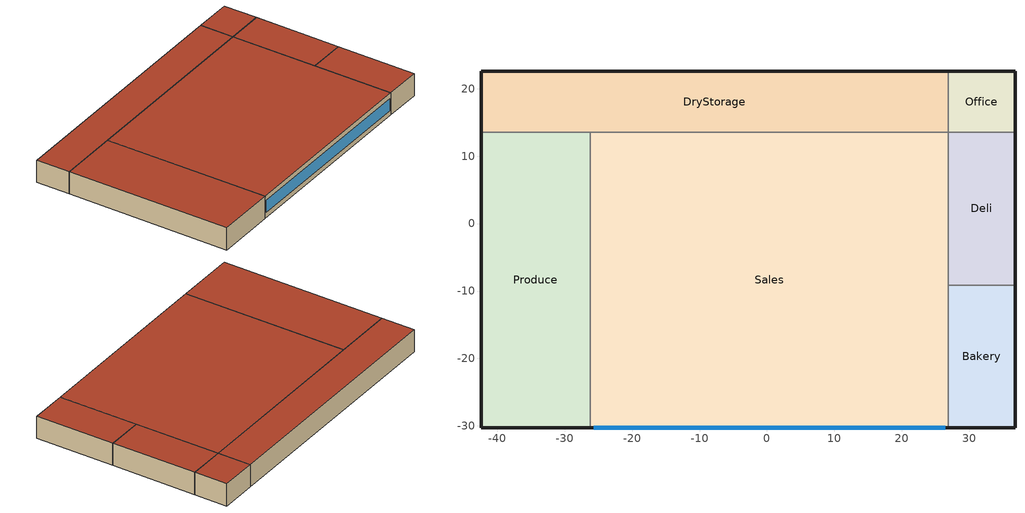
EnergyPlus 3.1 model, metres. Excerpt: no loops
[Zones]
Office
 floor ground (ext-slab): 36.79,22.55 36.79,13.58 26.89,13.58 26.89,22.55 z0
 wall outside (ext-walls): 36.79,13.58 36.79,22.55 26.89,22.55 z0:6.1
 wall to DryStorage (int-walls): 26.89,22.55 26.89,13.58 z0:6.1
 wall to Deli (int-walls): 26.89,13.58 36.79,13.58 z0:6.1
 roof outside (roofs): 26.89,22.55 26.89,13.58 36.79,13.58 36.79,22.55 z6.1
DryStorage
 floor ground (ext-slab): 26.89,22.55 26.89,13.58 -42.4,13.58 -42.4,22.55 z0
 wall outside (ext-walls): 26.89,22.55 -42.4,22.55 -42.4,13.58 z0:6.1
 wall to Produce (int-walls): -42.4,13.58 -26.17,13.58 z0:6.1
 wall to Sales (int-walls): -26.17,13.58 26.89,13.58 z0:6.1
 roof outside (roofs): -42.4,22.55 -42.4,13.58 26.89,13.58 26.89,22.55 z6.1
Deli
 floor ground (ext-slab): 36.79,13.58 36.79,-9.13 26.89,-9.13 26.89,13.58 z0
 wall outside (ext-walls): 36.79,-9.13 36.79,13.58 z0:6.1
 wall to Bakery (int-walls): 26.89,-9.13 36.79,-9.13 z0:6.1
 wall to Sales (int-walls): 26.89,13.58 26.89,-9.13 z0:6.1
 roof outside (roofs): 26.89,13.58 26.89,-9.13 36.79,-9.13 36.79,13.58 z6.1
Sales
 floor ground (ext-slab): 26.89,13.58 26.89,-30.24 -26.17,-30.24 -26.17,13.58 z0
 wall outside (ext-walls): -26.17,-30.24 26.89,-30.24 z0:6.1
 wall to Produce (int-walls): -26.17,13.58 -26.17,-30.24 z0:6.1
 wall to Bakery (int-walls): 26.89,-30.24 26.89,-9.13 z0:6.1
 window (window_south): -25.69,-30.24 26.41,-30.24 z1.37:4.73
 roof outside (roofs): -26.17,13.58 -26.17,-30.24 26.89,-30.24 26.89,13.58 z6.1
Produce
 floor ground (ext-slab): -26.17,13.58 -26.17,-30.24 -42.4,-30.24 -42.4,13.58 z0
 wall outside (ext-walls): -42.4,13.58 -42.4,-30.24 -26.17,-30.24 z0:6.1
 roof outside (roofs): -42.4,13.58 -42.4,-30.24 -26.17,-30.24 -26.17,13.58 z6.1
Bakery
 floor ground (ext-slab): 36.79,-9.13 36.79,-30.24 26.89,-30.24 26.89,-9.13 z0
 wall outside (ext-walls): 26.89,-30.24 36.79,-30.24 36.79,-9.13 z0:6.1
 roof outside (roofs): 26.89,-9.13 26.89,-30.24 36.79,-30.24 36.79,-9.13 z6.1
[Building]
Benchmark Supermarket New V 1.1_3.1: North Axis=0; Terrain=City; Loads Convergence Tolerance Value=0.04; Temperature Convergence Tolerance Value=0.2; Solar Distribution=FullInteriorAndExterior; Maximum Number of Warmup Days=25
[Site:Location]
USA CA-LOS ANGELES: Latitude {deg}=33.92; Longitude {deg}=-118.4; Time Zone {hr}=-8; Elevation {m}=32
[Site:GroundTemperature:BuildingSurface]
20.133, 20.114, 20.098, 20.195, 20.555, 20.958, 22.367, 22.7, 22.775, 21.957, 20.592, 20.216
[Site:WaterMainsTemperature]
Calculation Method=CORRELATION; Annual Average Outdoor Air Temperature {C}=16.64; Maximum Difference In Monthly Average Outdoor Air Temperatures {deltaC}=6.8
[SizingPeriod:DesignDay] Barometric Pressure {Pa}=100941; Rain {0-no,1-yes}=0; Snow on ground {0-no,1-yes}=0; Day of Month=21; Daylight Savings Time Indicator=0; Humidity Indicating Type=WetBulb
Name | Maximum Dry-Bulb Temperature {C} | Daily Temp Range {C} | Humidity Indicating Conditions at Maximum Dry-Bulb | Wind Speed {m/s} design conditions vs. traditional 6.71 m/s (15 mph) | Wind Direction {Degrees; N=0, S=180} | Clearness {0.0 to 1.1} | Month | Day Type | Wind Speed {m/s} design conditions vs. traditional 3.35 m/s (7mph)
LOS_ANGELES Ann Htg 99.6% Condns DB | 6.6 | 0 | 6.6 | 2.5 | 80 | 0 | 1 | WinterDesignDay
LOS_ANGELES Ann Clg .4% Condns DB=>MWB | 29 | 6 | 17.9 |  | 250 | 1 | 8 | SummerDesignDay | 4.2
LOS_ANGELES Ann Clg .4% Condns WB=>MDB | 25.5 | 6 | 21.1 |  | 250 | 1 | 8 | SummerDesignDay | 4.2
[WindowMaterial:Glazing] Optical Data Type=SpectralAverage; Thickness=0.003; Infrared Transmittance at Normal Incidence=0; Dirt Correction Factor for Solar and Visible Transmittance=1; Solar Diffusing=No
Name | Solar Transmittance at Normal Incidence | Front Side Solar Reflectance at Normal Incidence | Back Side Solar Reflectance at Normal Incidence | Visible Transmittance at Normal Incidence | Front Side Visible Reflectance at Normal Incidence | Back Side Visible Reflectance at Normal Incidence | Front Side Infrared Hemispherical Emissivity | Back Side Infrared Hemispherical Emissivity | Conductivity
Theoretical Glass [68] | 0.2442 | 0.7058 | 0.7058 | 0.3192 | 0.6308 | 0.6308 | 0.9 | 0.9 | 0.0199
Theoretical Glass [66] | 0.3832 | 0.5668 | 0.5668 | 0.495 | 0.455 | 0.455 | 0.9 | 0.9 | 0.0199
Theoretical Glass [67] | 0.4826 | 0.4674 | 0.4674 | 0.6216 | 0.3284 | 0.3284 | 0.9 | 0.9 | 0.0199
Theoretical Glass [63] | 0.3461 | 0.6039 | 0.6039 | 0.4573 | 0.4927 | 0.4927 | 0.999 | 0.999 | 299.383
[Material]
Name | Roughness | Thickness | Conductivity | Density | Specific Heat | Thermal Absorptance | Solar Absorptance | Visible Absorptance | Thickness {m} | Conductivity {W/m-K} | Density {kg/m3} | Specific Heat {J/kg-K}
Roof Membrane | VeryRough | 0.0095 | 0.16 | 1121.29 | 1460 | 0.9 | 0.7 | 0.7
Roof Insulation | MediumRough | 0.125 | 0.049 | 265 | 836.8 | 0.9 | 0.7 | 0.7
Metal Decking | MediumSmooth | 0.0015 | 45.006 | 7680 | 418.4 | 0.9 | 0.7 | 0.3
GP01 1/2 GYPSUM | Smooth | 0.0127 | 0.16 | 800 | 1090 | 0.9 | 0.7 | 0.5
1IN Stucco | Smooth | 0.0253 | 0.6918 | 1858 | 837 | 0.9 | 0.92 | 0.92
8IN Concrete HW | MediumRough | 0.2033 | 1.7296 | 2243 | 837 | 0.9 | 0.65 | 0.65
Wall Insulation [4] | MediumRough | 0.0339 | 0.0432 | 91 | 837 | 0.9 | 0.5 | 0.5
1/2IN Gypsum; 1/2IN Gypsum Top; 1/2IN Gypsum Bottom | Smooth | 0.0127 | 0.16 | 784.9 | 830 | 0.9 | 0.92 | 0.92
MAT-CC05 4 HW CONCRETE | Rough | 0.1016 | 1.311 | 2240 | 836.8 | 0.9 | 0.7 | 0.7
Floor Insulation [1] | MediumRough | 0.0464 | 0.045 | 265 | 836.8 | 0.9 | 0.7 | 0.7
MAT-CC05 8 HW CONCRETE | Rough | 0.2032 | 1.311 | 2240 | 836.8 | 0.9 | 0.7 | 0.7
AtticFloor Insulation | MediumRough | 0.2379 | 0.049 | 265 | 836.8 | 0.9 | 0.7 | 0.7
METAL Door Medium 18Ga_1; METAL Door Medium 18Ga_2 | Smooth | 0.0013 | 45.3149 | 7833.03 | 502.08 | 0.8 | 0.5 | 0.5
Std Wood 6inch | MediumSmooth |  |  |  |  | 0.9 | 0.7 | 0.7 | 0.15 | 0.12 | 540 | 1210
Std AC02 | MediumSmooth |  |  |  |  | 0.9 | 0.7 | 0.2 | 0.0127 | 0.057 | 288 | 1339
Std MAT-CC05 4  MW CONCRETE | Rough |  |  |  |  | 0.9 | 0.7 | 0.2 | 0.1 | 0.858 | 1968 | 836.8
Std PW05 | MediumSmooth |  |  |  |  | 0.9 | 0.78 | 0.78 | 0.0191 | 0.115 | 545 | 1213
Std Steel_Brown_Regular | Smooth |  |  |  |  | 0.9 | 0.92 | 0.92 | 0.0015 | 44.9696 | 7689 | 418
[Material:NoMass]
Name | Roughness | Thermal Resistance {(m2-K)/W} | Thermal Absorptance | Solar Absorptance | Visible Absorptance | Thermal Resistance {m2-K/W}
CP02 CARPET PAD | VeryRough | 0.2165 | 0.9 | 0.7 | 0.8
AIR | Smooth | 0.2515 | 0.8 | 0.5 | 0.5
AIR [1] | Smooth | 0.1214 | 0.8 | 0.5 | 0.5
Std CP02 CARPET PAD | VeryRough |  | 0.9 | 0.7 | 0.8 | 0.21648
MAT-AIR-WALL | Rough |  | 0.9 | 0.7 |  | 0.207949
Std Opaque Door panel_con; Std Opaque Door panel_semi | MediumRough |  | 0.9 | 0.7 | 0.7 | 0.12327
Std Overhead Door Panel | MediumRough |  | 0.9 | 0.7 | 0.7 | 0.255345
[Construction]
InteriorFurnishings: Std Wood 6inch
INT-FLOOR-UNDERSIDE: Std CP02 CARPET PAD, Std MAT-CC05 4  MW CONCRETE
INT-FLOOR-SLAB: Std MAT-CC05 4  MW CONCRETE
DropCeiling: Std AC02
Sloped_Metal_Roof: Std Steel_Brown_Regular, Std PW05
Gable_Wall: Std PW05
AIR-WALL: MAT-AIR-WALL
Std Swinging Door_con: Std Opaque Door panel_con
Std Swinging Door_semi: Std Opaque Door panel_semi
Std Overhead Door: Std Overhead Door Panel
window_south: Theoretical Glass [68]
window_east; window_west: Theoretical Glass [66]
window_north: Theoretical Glass [67]
window_SkylightConst: Theoretical Glass [63]
roofs: Roof Membrane, Roof Insulation, Metal Decking
int-walls: GP01 1/2 GYPSUM, GP01 1/2 GYPSUM
ext-walls: 1IN Stucco, 8IN Concrete HW, Wall Insulation [4], 1/2IN Gypsum
ext-slab: MAT-CC05 4 HW CONCRETE
exposed-floor: Floor Insulation [1], MAT-CC05 8 HW CONCRETE, CP02 CARPET PAD
attic-floor: 1/2IN Gypsum Top, AtticFloor Insulation, 1/2IN Gypsum Bottom
door: METAL Door Medium 18Ga_1, AIR, METAL Door Medium 18Ga_2
non-swinging-door: METAL Door Medium 18Ga_1, AIR [1], METAL Door Medium 18Ga_2
[ComponentCost:LineItem] Line Item Type=Construction
Name | Item | Cost per Area {$/m2} | Cost per Area
Interior Furnishings | InteriorFurnishings | 1
Interior Floor | INT-FLOOR-UNDERSIDE | 15
Interior Floor Slab | INT-FLOOR-SLAB | 35
Drop Ceiling | DropCeiling | 10
Sloped Metal Roof | Sloped_Metal_Roof | 1
Gable Wall | Gable_Wall | 1
Air Wall | AIR-WALL | 1
Swinging Door Conditioned | Std Swinging Door_con | 1
Swinging Door Semi-conditioned | Std Swinging Door_semi | 1
Overhead Door | Std Overhead Door | 1
south:window_south | window_south |  | 243.623
east:window_east | window_east |  | 215.97
north:window_north | window_north |  | 209.729
west:window_west | window_west |  | 215.97
SkylightConst:window_SkylightConst | window_SkylightConst |  | 205.748
roofs:roofs | roofs |  | 34.3904
int-walls:int-walls | int-walls |  | 1
ext-walls:ext-walls | ext-walls |  | 41.1612
ext-slab:ext-slab | ext-slab |  | 24.86
exposed-floor:exposed-floor | exposed-floor |  | 32.9966
attic-floor:attic-floor | attic-floor |  | 15.0182
door:door | door |  | 1
non-swinging-door:non-swinging-door | non-swinging-door |  | 1
[Zone] Type=1; Multiplier=1; Ceiling Height=6.096; Part of Total Floor Area=Yes
Name | Volume
Office | 541.72
DryStorage | 3792.03
Deli | 1370.24
Sales | 14176.6
Produce | 4337.61
Bakery | 1274.65
[InternalMass] Construction=InteriorFurnishings
Name | Zone | Surface Area
Office_InternalMass_1 | Office | 177.6835
DryStorage_InternalMass_1 | DryStorage | 1243.78
Deli_InternalMass_1 | Deli | 449.4372
Sales_InternalMass_1 | Sales | 4649.88
Produce_InternalMass_1 | Produce | 1422.73
Bakery_InternalMass_1 | Bakery | 418.0818
[ZoneInfiltration:DesignFlowRate] Schedule=INFIL_HALF_ON_SCH; Design Volume Flow Rate Calculation Method=Flow/Zone; Constant Term Coefficient=1; Temperature Term Coefficient=0; Velocity Term Coefficient=0; Velocity Squared Term Coefficient=0
Name | Zone | Design Flow Rate {m3/s}
Office_Infiltration | Office | 0.0617
DryStorage_Infiltration | DryStorage | 0.3371
Deli_Infiltration | Deli | 0.1104
Sales_Infiltration | Sales | 0.7876
Produce_Infiltration | Produce | 0.3253
Bakery_Infiltration | Bakery | 0.1204
[People] Schedule=BLDG_OCC_SCH; Number of People Calculation Method=People; Fraction Radiant=0.3; User Specified Sensible Fraction=AUTOCALCULATE; Activity Level Schedule=ACTIVITY_SCH; Enable ASHRAE 55 Comfort Warnings=No; MRT Calculation=ZoneAveraged; Work Efficiency Schedule=WORK_EFF_SCH; Clothing Schedule=CLOTHING_SCH; Air Velocity Schedule=AIR_VELO_SCH; Thermal Comfort Report=FANGER
Name | Zone | Number of People
Office People | Office | 4.7797
DryStorage People | DryStorage | 22.3258
Deli People | Deli | 19.3483
Sales People | Sales | 200.1773
Produce People | Produce | 61.2485
Bakery People | Bakery | 17.9984
[Lights] Schedule=BLDG_LIGHT_SCH; Design Level Calculation Method=LightingLevel; Return Air Fraction=0; Fraction Radiant=0.7; Fraction Visible=0.2; Fraction Replaceable=1; Return Air Fraction is Calculated from Plenum Temperature=No
Name | Zone | Design Level {W}
Office_Lights | Office | 1051.89
DryStorage_Lights | DryStorage | 5354.47
Deli_Lights | Deli | 4110.1
Sales_Lights | Sales | 42523.1
Produce_Lights | Produce | 13010.9
Bakery_Lights | Bakery | 3823.36
[ElectricEquipment] Schedule=BLDG_EQUIP_SCH; Design Level Calculation Method=EquipmentLevel; Fraction Latent=0; Fraction Radiant=0.5; Fraction Lost=0
Name | Zone | Design Level {W}
Office_MiscPlug_Equip | Office | 716.9528
DryStorage_MiscPlug_Equip | DryStorage | 5018.65
Deli_MiscPlug_Equip | Deli | 12089.9
Sales_MiscPlug_Equip | Sales | 12508.2
Produce_MiscPlug_Equip | Produce | 3827.14
Bakery_MiscPlug_Equip | Bakery | 5623.2
[GasEquipment] Schedule=BLDG_EQUIP_SCH; Design Level Calculation Method=EquipmentLevel; Fraction Latent=0; Fraction Radiant=0.5; Fraction Lost=0
Name | Zone | Design Level {W}
Deli_MiscGas_Equip | Deli | 6044.93
Bakery_MiscGas_Equip | Bakery | 11246.4
[Refrigeration:CompressorRack] Heat Rejection Location {OUTDOORS | ZONE}=OUTDOORS; Design Condenser Fan Power {W}=4500; Condenser Type=AIRCOOLED
Name | Design Compressor Rack COP {W/W} | Compressor Rack COP As Function Of Temperature Curve | Condenser Fan Power As Function Of Temperature Curve | Refrigeration Case Name or CaseList | Condenser Fan Power Function of Temperature Curve
RACKA | 2.5 | RACKA_RackCOPfTCurve | RACKA_RackCondFanCurve | RACKAcase list
RACKC | 2.5 | RACKC_RackCOPfTCurve | RACKC_RackCondFanCurve | RACKCcase list
RACKB | 1.3 | RACKB_RackCOPfTCurve |  | RACKBcase list | RACKB_RackCondFanCurve2
[AvailabilityManager:NightCycle] Availability Schedule=ALWAYS_ON; Fan Schedule=HVACOperationSchd; Control Type {CycleOnAny | CycleOnControlZone | CycleOnAnyZoneFansOnly}=CycleOnAny; Thermostat Tolerance {delta C}=1; Cycling Run Time {s}=1800
PSZ-AC:1 Availability Manager; PSZ-AC:2 Availability Manager; PSZ-AC:3 Availability Manager; PSZ-AC:4 Availability Manager; PSZ-AC:5 Availability Manager; PSZ-AC:6 Availability Manager
[Exterior:Lights]
Exterior Facade Lighting: Schedule=ALWAYS_ON; Design Level=4330.15; Control Option=AstronomicalClock
[UtilityCost:Tariff] Group=Comm Elect
Name | Output Meter | Conversion Factor Choice | Time of Use Period Schedule | Season Schedule | Demand Window Length | Monthly Charge or Variable
SCE_TOU-8_GeneralServiceLarge | Electricity:Facility | kWh | SCETOUSched | SCESeasonsSchedule | HalfHour | 246.33
SCE_GS-2_GeneralService | Electricity:Facility | kWh | SCETOUSched | SCESeasonsSchedule | HalfHour | 74.03
SCE_GS-1_GeneralService | Electricity:Facility | kWh |  | SCESeasonsSchedule | HalfHour | 15.25
CA_EIAMonthlyRateGas | Gas:Facility | MCF |  |  |  | 0
[UtilityCost:Charge:Simple]
Name | Charge Variable | Tariff | Source Variable | Season | Category Variable | Cost per Unit Value or Variable
 | SummerDeliveryOnPeakEnergyCharge | SCE_TOU-8_GeneralServiceLarge | PeakEnergy | Summer | EnergyCharges | 0.01676
 | SummerDeliveryOffPeakEnergyCharge | SCE_TOU-8_GeneralServiceLarge | OffPeakEnergy | Summer | EnergyCharges | 0.01676
 | SummerDeliveryMidPeakEnergyCharge | SCE_TOU-8_GeneralServiceLarge | MidPeakEnergy | Summer | EnergyCharges | 0.01676
 | WinterDeliveryOffPeakEnergyCharge | SCE_TOU-8_GeneralServiceLarge | OffPeakEnergy | Winter | EnergyCharges | 0.01676
 | WinterDeliveryMidPeakEnergyCharge | SCE_TOU-8_GeneralServiceLarge | MidPeakEnergy | Winter | EnergyCharges | 0.01676
 | FacilitiesDemandCharge | SCE_TOU-8_GeneralServiceLarge | TotalDemand | Annual | DemandCharges | 6.35
 | SummerTOUOnPeakDemandCharge | SCE_TOU-8_GeneralServiceLarge | PeakDemand | Summer | DemandCharges | 8.84
 | SummerTOUMidPeakDemandCharge | SCE_TOU-8_GeneralServiceLarge | MidPeakDemand | Summer | DemandCharges | 0.76
 | TransformerDemandCharge | SCE_TOU-8_GeneralServiceLarge | TotalDemand | Annual | DemandCharges | 1
 | PowerFactorDemandCharge | SCE_TOU-8_GeneralServiceLarge | TotalDemand | Annual | DemandCharges | 0.23
 | TaxofEightPercent | SCE_TOU-8_GeneralServiceLarge | SubTotal | Annual | Taxes | 0.08
 | AnnualDeliveryEnergyCharge | SCE_GS-2_GeneralService | totalEnergy | Annual | EnergyCharges | 0.0189
 | AnnualFacilityDemandURGCharge | SCE_GS-2_GeneralService | totalDemand | Annual | DemandCharges | 0.77
 | AnnualFacilityDemandDelivCharge | SCE_GS-2_GeneralService | totalDemand | Annual | DemandCharges | 5.44
 | SummerTimeRelatedDemandCharge | SCE_GS-2_GeneralService | totalDemand | Summer | DemandCharges | 1.87
 | SummerTimeDemandDelivCharge | SCE_GS-2_GeneralService | totalDemand | Summer | DemandCharges | 7.04
 | TaxofEightPercent | SCE_GS-2_GeneralService | SubTotal | Annual | Taxes | 0.08
 | SummerEnergyCharge | SCE_GS-1_GeneralService | totalEnergy | Summer | EnergyCharges | 0.0808
 | WinterEnergyCharge | SCE_GS-1_GeneralService | totalEnergy | Winter | EnergyCharges | 0.0351
 | AnnualDeliveryEnergyCharge | SCE_GS-1_GeneralService | totalEnergy | Annual | EnergyCharges | 0.0694
 | taxofEightPercent | SCE_GS-1_GeneralService | SubTotal | Summer | Taxes | 0.08
 | MonthlyRateGasCharge | CA_EIAMonthlyRateGas | totalEnergy | Annual | EnergyCharges | CA_MonthlyGasRates
 | TaxofEightPercent | CA_EIAMonthlyRateGas | SubTotal | Annual | Taxes | 0.08
[UtilityCost:Qualify] Variable=TotalDemand; Season=Annual; Threshold Test=Count
Name | Tariff | Qualify Type | Threshold Value or Variable | Number of Months
MinDemand500kw | SCE_TOU-8_GeneralServiceLarge | Minimum | 500 | 12
MaxDemand500kw | SCE_GS-2_GeneralService | Maximum | 500 | 1
MinDemand20kw | SCE_GS-2_GeneralService | Minimum | 20 | 12
MaxDemand20kw | SCE_GS-1_GeneralService | Maximum | 20 | 1
[UtilityCost:Charge:Block]
Charge Variable=AnnualUtilityRetained; Tariff=SCE_GS-2_GeneralService; Source Variable=TotalEnergy; Season=Annual; Category Variable=EnergyCharges; Block Size Multiplier Value or Variable=totalDemand; Block Size 1 Value or Variable=300; Block 1 Cost per Unit Value or Variable=0.0694; Block Size 2 Value or Variable=remaining; Block 2 Cost per Unit Value or Variable=0.0791
[UtilityCost:Variable]
CA_MonthlyGasRates: Tariff=CA_EIAMonthlyRateGas; January Value=9.37; February Value=8.88; March Value=8.2; April Value=7.29; May Value=7.82; June Value=8.26; July Value=8.23; August Value=8.21; September Value=7.9; October Value=8.09; November Value=7.64; December Value=8.43
[Schedule:Compact]
ALWAYS_ON: Through: 12/31, For: AllDays, Until: 24:00, 1
HVACOperationSchd: Through: 12/31, For: Weekdays SummerDesignDay, Until: 06:00, 0, Until: 22:00, 1, Until: 24:00, 0, For: Saturday WinterDesignDay, Until: 06:00, 0, Until: 22:00, 1, Until: 24:00, 0, For: Sunday Holidays AllOtherDays, Until: 06:00, 0, Until: 22:00, 1, Until: 24:00, 0
BLDG_LIGHT_SCH: Through: 12/31, For: Weekdays, Until: 06:00, 0.05, Until: 08:00, 0.2, Until: 09:00, 0.5, Until: 18:00, 0.9, Until: 20:00, 0.6, Until: 21:00, 0.5, Until: 22:00, 0.2, Until: 24:00, 0.05, For: Saturday, Until: 06:00, 0.05, Until: 08:00, 0.1, Until: 09:00, 0.3, Until: 10:00, 0.6, Until: 18:00, 0.9, Until: 19:00, 0.5, Until: 21:00, 0.3, Until: 22:00, 0.1, Until: 24:00, 0.05, For: SummerDesignDay, Until: 24:00, 1, For: WinterDesignDay, Until: 24:00, 0, For: Sunday Holidays AllOtherDays, Until: 06:00, 0.05, Until: 10:00, 0.1, Until: 12:00, 0.4, Until: 17:00, 0.6, Until: 18:00, 0.4, Until: 22:00, 0.2, Until: 24:00, 0.05
BLDG_OCC_SCH: Through: 12/31, For: Weekdays, Until: 06:00, 0, Until: 08:00, 0.1, Until: 09:00, 0.2, Until: 11:00, 0.5, Until: 15:00, 0.7, Until: 16:00, 0.8, Until: 17:00, 0.7, Until: 19:00, 0.5, Until: 22:00, 0.3, Until: 24:00, 0, For: SummerDesignDay, Until: 24:00, 1, For: Saturday, Until: 06:00, 0, Until: 08:00, 0.1, Until: 09:00, 0.2, Until: 10:00, 0.5, Until: 11:00, 0.6, Until: 17:00, 0.8, Until: 18:00, 0.6, Until: 21:00, 0.2, Until: 22:00, 0.1, Until: 24:00, 0, For: WinterDesignDay, Until: 24:00, 0, For: Sunday Holidays AllOtherDays, Until: 06:00, 0, Until: 10:00, 0.1, Until: 12:00, 0.2, Until: 17:00, 0.4, Until: 18:00, 0.2, Until: 22:00, 0.1, Until: 24:00, 0
BLDG_EQUIP_SCH: Through: 12/31, For: Weekdays, Until: 06:00, 0.2, Until: 08:00, 0.4, Until: 09:00, 0.7, Until: 18:00, 0.9, Until: 20:00, 0.8, Until: 21:00, 0.7, Until: 22:00, 0.4, Until: 24:00, 0.2, For: Saturday, Until: 06:00, 0.15, Until: 08:00, 0.3, Until: 09:00, 0.5, Until: 10:00, 0.8, Until: 18:00, 0.9, Until: 19:00, 0.7, Until: 21:00, 0.5, Until: 22:00, 0.3, Until: 24:00, 0.15, For: SummerDesignDay, Until: 24:00, 1, For: WinterDesignDay, Until: 24:00, 0, For: Sunday Holidays AllOtherDays, Until: 06:00, 0.15, Until: 10:00, 0.3, Until: 12:00, 0.6, Until: 17:00, 0.8, Until: 18:00, 0.6, Until: 22:00, 0.4, Until: 24:00, 0.15
ACTIVITY_SCH: Through: 12/31, For: AllDays, Until: 24:00, 120
WORK_EFF_SCH: Through: 12/31, For: AllDays, Until: 24:00, 0
AIR_VELO_SCH: Through: 12/31, For: AllDays, Until: 24:00, 0.2
CLOTHING_SCH: Through: 04/30, For: AllDays, Until: 24:00, 1, Through: 09/30, For: AllDays, Until: 24:00, 0.5, Through: 12/31, For: AllDays, Until: 24:00, 1
INFIL_HALF_ON_SCH: Through: 12/31, For: Weekdays SummerDesignDay, Until: 06:00, 1, Until: 22:00, 0.5, Until: 24:00, 1, For: Saturday, Until: 06:00, 1, Until: 22:00, 0.5, Until: 24:00, 1, For: WinterDesignDay, Until: 24:00, 1, For: Sunday Holidays AllOtherDays, Until: 08:00, 1, Until: 17:00, 0.5, Until: 24:00, 1
SCESeasonsSchedule: Through: 5/31, For: AllDays, Until: 24:00, 1, Through: 9/30, For: AllDays, Until: 24:00, 3, Through: 12/31, For: AllDays, Until: 24:00, 1
SCETOUSched: Through: 5/31, For: WeekDays, Until: 8:00, 3, Until: 21:00, 4, Until: 24:00, 3, For: AllOtherDays, Until: 24:00, 3, Through: 9/30, For: WeekDays, Until: 8:00, 3, Until: 12:00, 4, Until: 18:00, 1, Until: 23:00, 4, Until: 24:00, 3, For: AllOtherDays, Until: 24:00, 3, Through: 12/31, For: WeekDays, Until: 8:00, 3, Until: 21:00, 4, Until: 24:00, 3, For: AllOtherDays, Until: 24:00, 3
[Curve:Quadratic] Maximum Value of x=35
Name | Coefficient1 Constant | Coefficient2 x | Coefficient3 x**2 | Minimum Value of x
RACKA_RackCOPfTCurve; RACKC_RackCOPfTCurve; RACKB_RackCOPfTCurve | 1.7603 | -0.0377 | 0.0004 | 10
RACKA_RackCondFanCurve; RACKC_RackCondFanCurve | 0.3 | 0.02 | 0 | 10
RACKB_RackCondFanCurve2 | 0 | 0.0286 | 0 | 0
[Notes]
DOE Commercial Building Benchmark
Supermarket, new construction
ASHRAE Standards 90.1-2004 and 62-1999
Description:  Single story, six zone building.
Form:         Area = 1,766 m2 (19,007 ft2); Number of Stories = 1; Shape = rectangle, Aspect ratio = 1.0
Envelope:     Envelope thermal properties vary with climate according to ASHRAE Standard 90.1-2004.
Opaque constructions: mass walls; built up flat roof; slab-on-grade floor
Windows: window-to-wall ratio = 14%
Infiltration = 0.4 cfm/ft2 above grade wall area at 0.3 in wc (75 Pa) adjusted to 0.016 in wc (4 Pa).
50% of full value when ventilation system on.
HVAC:         PSZ-AC, gas furnace
Economizer per 90.1-2004
Int. gains:   W/m2 (W/ft2)   lights              elec plug        gas plug
Refrigeration   Case Length, Zone Breakdown [m]
Office  Bakery  Sales  Deli Produce
multideck meat cases    0       0     33.58   3     0
other multideck cases   0       0     49.25   0    30
reach-in cases          0       0     81.69   0     0
single-level open cases 0       0     39.01   0     0
meat walk in cooler     0       0     10.44   4.8   0
other walk in cooler    0     2.4     96.66   0     0
walk in freezer         0       0     38.1    0     0
Detached Shading:               None
Daylight:                       None
Natural Ventilation:            None
Zonal Equipment:                None
Air Primary Loops:              PSZ-AC
Plant Loops:                    SHWSys1
System Equipment Autosize:      Yes
Purchased Cooling:              None
